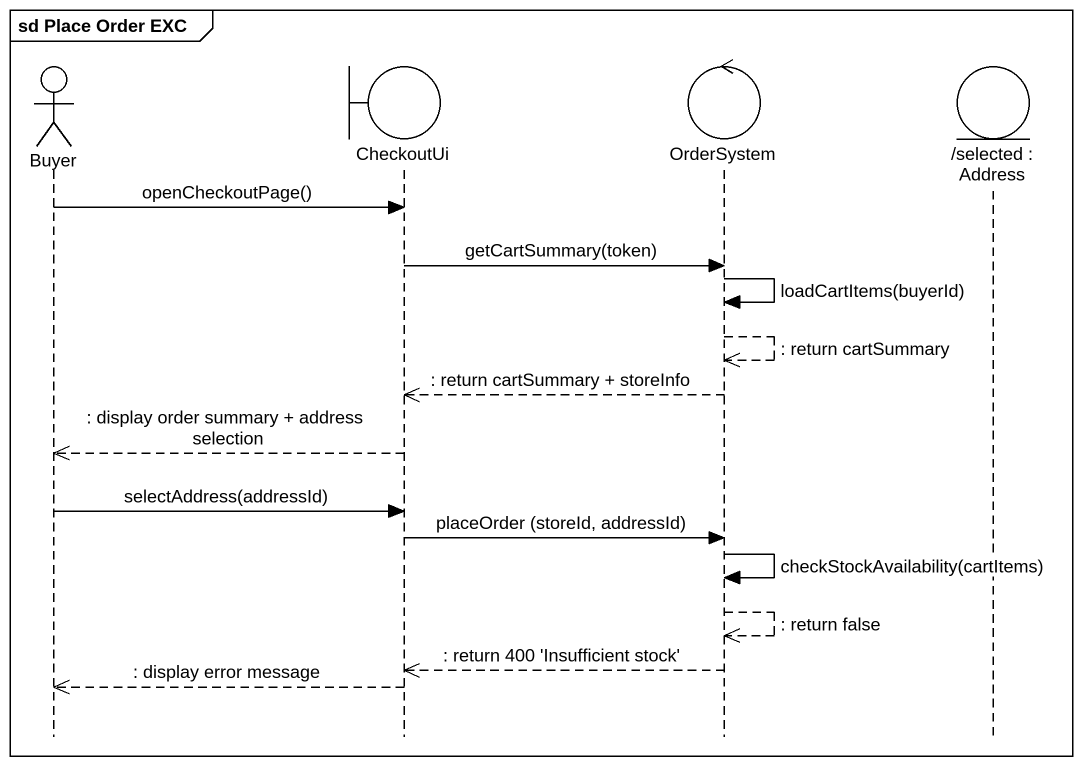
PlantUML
@startuml
mainframe sd Place Order EXC
hide footbox
actor Buyer
boundary CheckoutUi
control OrderSystem
entity "/selected : Address" as selected_Address

Buyer -> CheckoutUi : openCheckoutPage()
CheckoutUi -> OrderSystem : getCartSummary(token)
OrderSystem -> OrderSystem : loadCartItems(buyerId)
OrderSystem -->> OrderSystem : : return cartSummary
OrderSystem -->> CheckoutUi : : return cartSummary + storeInfo
CheckoutUi -->> Buyer : : display order summary + address selection
Buyer -> CheckoutUi : selectAddress(addressId)
CheckoutUi -> OrderSystem : placeOrder (storeId, addressId)
OrderSystem -> OrderSystem : checkStockAvailability(cartItems)
OrderSystem -->> OrderSystem : : return false
OrderSystem -->> CheckoutUi : : return 400 'Insufficient stock'
CheckoutUi -->> Buyer : : display error message
@enduml
